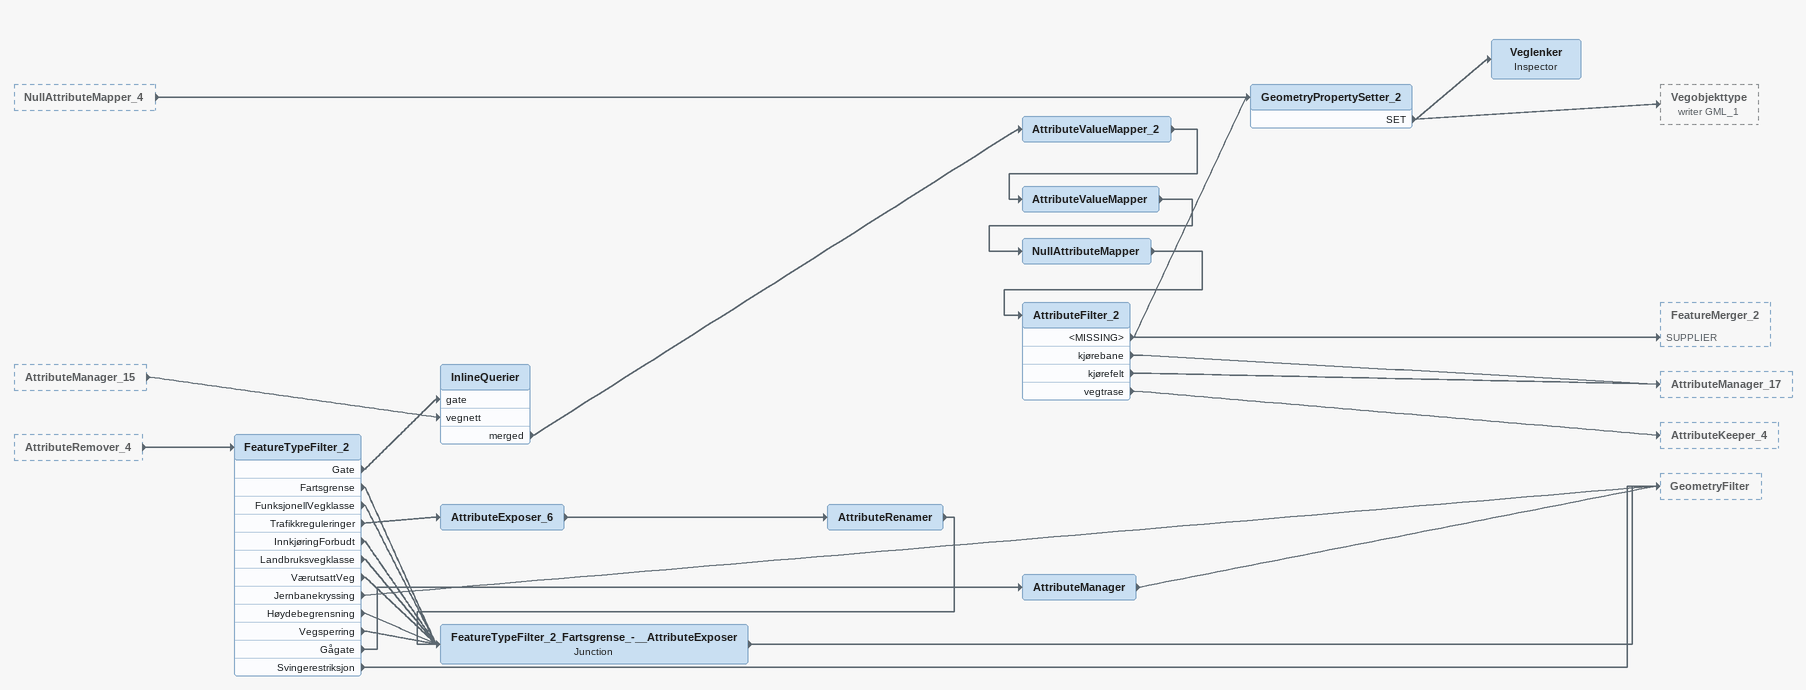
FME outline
NullAttributeMapper_4 [outside]
    -> GeometryPropertySetter_2
AttributeManager_15 [outside]
    -> InlineQuerier [vegnett]
AttributeRemover_4 [outside]
    -> FeatureTypeFilter_2
FeatureTypeFilter_2
    Gate -> InlineQuerier [gate]
    Fartsgrense -> FeatureTypeFilter_2_Fartsgrense_-__AttributeExposer
    FunksjonellVegklasse -> FeatureTypeFilter_2_Fartsgrense_-__AttributeExposer
    Trafikkreguleringer -> AttributeExposer_6
    InnkjøringForbudt -> FeatureTypeFilter_2_Fartsgrense_-__AttributeExposer
    Landbruksvegklasse -> FeatureTypeFilter_2_Fartsgrense_-__AttributeExposer
    VærutsattVeg -> FeatureTypeFilter_2_Fartsgrense_-__AttributeExposer
    Jernbanekryssing -> GeometryFilter
    Høydebegrensning -> FeatureTypeFilter_2_Fartsgrense_-__AttributeExposer
    Vegsperring -> FeatureTypeFilter_2_Fartsgrense_-__AttributeExposer
    Gågate -> AttributeManager
    Svingerestriksjon -> GeometryFilter
InlineQuerier
    merged -> AttributeValueMapper_2
AttributeValueMapper_2
    -> AttributeValueMapper
AttributeValueMapper
    -> NullAttributeMapper
NullAttributeMapper
    -> AttributeFilter_2
AttributeFilter_2
    <MISSING> -> GeometryPropertySetter_2
    <MISSING> -> FeatureMerger_2 [SUPPLIER]
    kjørebane -> AttributeManager_17
    kjørefelt -> AttributeManager_17
    vegtrase -> AttributeKeeper_4
GeometryPropertySetter_2
    SET -> Vegobjekttype (writer GML_1)
    SET -> Veglenker
Veglenker: Inspector
AttributeExposer_6
    -> AttributeRenamer
AttributeRenamer
    -> FeatureTypeFilter_2_Fartsgrense_-__AttributeExposer
FeatureTypeFilter_2_Fartsgrense_-__AttributeExposer: Junction
    -> GeometryFilter
AttributeManager
    -> GeometryFilter
